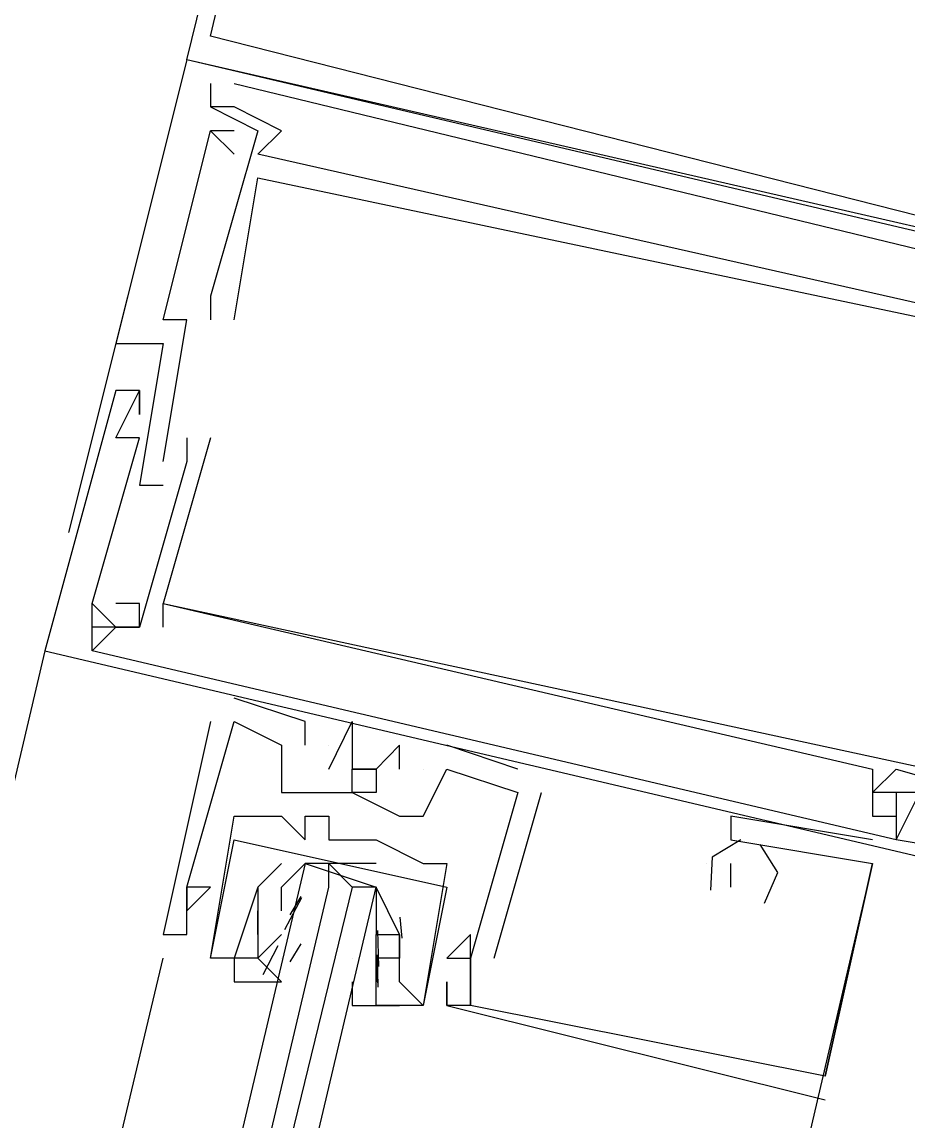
# Model space of a CAD drawing. Header units: feet. Extents: x -84 to 198, y -22 to 181.
# Drawn here: x 103.667 to 104.167, y 29.966 to 30.586 of the extents above; entities that cross this region are included whole.
import ezdxf

# ---------------------------------------------------------------- set-up
doc = ezdxf.new("R2010")
doc.units = ezdxf.units.FT
doc.layers.add('A-LINEA', color=7, linetype='CONTINUOUS')

msp = doc.modelspace()

# ---------------------------------------------------------------- linework, layer by layer
at = {"layer": 'A-LINEA'}
for p, q in [((103.76, 30.5644), (103.6933, 30.2978)), ((103.76, 30.5644), (103.76, 30.5644)), ((103.76, 30.5644), (103.76, 30.5644)), ((103.76, 30.5644), (103.76, 30.5644)), ((103.7733, 30.5511), (103.7733, 30.5378)), ((103.7733, 30.5511), (103.7733, 30.5511)), ((103.7733, 30.5511), (103.7733, 30.5378)), ((103.7733, 30.5511), (103.7733, 30.5511)), ((103.7733, 30.5511), (103.7733, 30.5378)), ((103.7733, 30.5511), (103.7733, 30.5511)), ((103.7867, 30.5511), (103.7867, 30.5511)), ((103.7867, 30.5511), (103.7867, 30.5511)), ((103.7867, 30.5511), (103.7867, 30.5511)), ((103.7733, 30.5378), (103.7733, 30.5378)), ((103.7733, 30.5378), (103.7733, 30.5378)), ((103.7733, 30.5378), (103.7733, 30.5378)), ((103.7733, 30.5378), (103.7733, 30.5378)), ((103.7733, 30.5378), (103.7733, 30.5378)), ((103.7733, 30.5378), (103.7733, 30.5378)), ((103.7867, 30.5378), (103.7867, 30.5378)), ((103.7867, 30.5378), (103.7867, 30.5378)), ((103.7867, 30.5378), (103.7867, 30.5378)), ((103.7867, 30.5244), (103.7733, 30.5244)), ((103.7733, 30.5244), (103.7733, 30.5244)), ((103.7733, 30.5244), (103.7733, 30.5244)), ((103.7867, 30.5244), (103.7733, 30.5244)), ((103.7733, 30.5244), (103.7733, 30.5244)), ((103.7733, 30.5244), (103.7733, 30.5244)), ((103.7867, 30.5244), (103.7733, 30.5244)), ((103.7733, 30.5244), (103.7733, 30.5244)), ((103.7733, 30.5244), (103.7733, 30.5244)), ((103.7867, 30.5244), (103.7867, 30.5244)), ((103.7867, 30.5244), (103.7867, 30.5244)), ((103.7867, 30.5244), (103.7867, 30.5244)), ((103.8, 30.5244), (103.8, 30.5244)), ((103.8, 30.5244), (103.8, 30.5244)), ((103.8, 30.5244), (103.8, 30.5244)), ((103.8133, 30.5244), (103.8133, 30.5244)), ((103.8133, 30.5244), (103.8133, 30.5244)), ((103.8133, 30.5244), (103.8133, 30.5244)), ((103.7867, 30.5111), (103.7867, 30.5111)), ((103.7867, 30.5111), (103.7867, 30.5111)), ((103.7867, 30.5111), (103.7867, 30.5111)), ((103.8, 30.5111), (103.8, 30.5111)), ((103.8, 30.5111), (103.8, 30.5111)), ((103.8, 30.5111), (103.8, 30.5111)), ((103.8, 30.4978), (103.8, 30.4978)), ((103.8, 30.4978), (103.8, 30.4978)), ((103.8, 30.4978), (103.8, 30.4978)), ((103.7733, 30.4311), (103.7733, 30.4311)), ((103.7733, 30.4311), (103.7733, 30.4311)), ((103.7733, 30.4311), (103.7733, 30.4311)), ((103.7467, 30.4178), (103.7467, 30.4178)), ((103.7467, 30.4178), (103.7467, 30.4178)), ((103.7467, 30.4178), (103.7467, 30.4178)), ((103.76, 30.4178), (103.76, 30.4178)), ((103.76, 30.4178), (103.76, 30.4178)), ((103.76, 30.4178), (103.76, 30.4178)), ((103.7733, 30.4178), (103.7733, 30.4178)), ((103.7733, 30.4178), (103.7733, 30.4178)), ((103.7733, 30.4178), (103.7733, 30.4178)), ((103.7867, 30.4178), (103.7867, 30.4178)), ((103.7867, 30.4178), (103.7867, 30.4178)), ((103.7867, 30.4178), (103.7867, 30.4178)), ((103.72, 30.4044), (103.72, 30.4044)), ((103.72, 30.4044), (103.72, 30.4044)), ((103.72, 30.4044), (103.72, 30.4044)), ((103.7467, 30.4044), (103.7467, 30.4044)), ((103.7467, 30.4044), (103.7467, 30.4044)), ((103.7467, 30.4044), (103.7467, 30.4044)), ((103.72, 30.3778), (103.72, 30.3778)), ((103.72, 30.3778), (103.72, 30.3778)), ((103.72, 30.3778), (103.72, 30.3778)), ((103.7333, 30.3778), (103.7333, 30.3778)), ((103.7333, 30.3778), (103.7333, 30.3778)), ((103.7333, 30.3778), (103.7333, 30.3778)), ((103.7333, 30.3778), (103.7333, 30.3778)), ((103.7333, 30.3778), (103.7333, 30.3778)), ((103.7333, 30.3778), (103.7333, 30.3778)), ((103.7333, 30.3644), (103.7333, 30.3644)), ((103.7333, 30.3644), (103.7333, 30.3644)), ((103.7333, 30.3644), (103.7333, 30.3644)), ((103.72, 30.3511), (103.72, 30.3511)), ((103.72, 30.3511), (103.72, 30.3511)), ((103.72, 30.3511), (103.72, 30.3511)), ((103.7333, 30.3511), (103.7333, 30.3511)), ((103.7333, 30.3511), (103.7333, 30.3511)), ((103.7333, 30.3511), (103.7333, 30.3511)), ((103.76, 30.3511), (103.76, 30.3511)), ((103.76, 30.3511), (103.76, 30.3511)), ((103.76, 30.3511), (103.76, 30.3511)), ((103.7733, 30.3511), (103.7733, 30.3511)), ((103.7733, 30.3511), (103.7733, 30.3511)), ((103.7733, 30.3511), (103.7733, 30.3511)), ((103.7467, 30.3378), (103.7467, 30.3378)), ((103.7467, 30.3378), (103.7467, 30.3378)), ((103.7467, 30.3378), (103.7467, 30.3378)), ((103.76, 30.3378), (103.76, 30.3378)), ((103.76, 30.3378), (103.76, 30.3378)), ((103.76, 30.3378), (103.76, 30.3378)), ((103.7333, 30.3244), (103.7333, 30.3244)), ((103.7333, 30.3244), (103.7333, 30.3244)), ((103.7333, 30.3244), (103.7333, 30.3244)), ((103.7467, 30.3244), (103.7467, 30.3244)), ((103.7467, 30.3244), (103.7467, 30.3244)), ((103.7467, 30.3244), (103.7467, 30.3244)), ((103.7067, 30.2311), (103.7067, 30.2578)), ((103.7067, 30.2578), (103.72, 30.2444)), ((103.7067, 30.2578), (103.7067, 30.2578)), ((103.7067, 30.2578), (103.7067, 30.2578)), ((103.7067, 30.2311), (103.7067, 30.2578)), ((103.7067, 30.2578), (103.72, 30.2444)), ((103.7067, 30.2578), (103.7067, 30.2578)), ((103.7067, 30.2578), (103.7067, 30.2578)), ((103.7067, 30.2311), (103.7067, 30.2578)), ((103.7067, 30.2578), (103.72, 30.2444)), ((103.7067, 30.2578), (103.7067, 30.2578)), ((103.7067, 30.2578), (103.7067, 30.2578)), ((103.72, 30.2578), (103.72, 30.2578)), ((103.72, 30.2578), (103.72, 30.2578)), ((103.72, 30.2578), (103.72, 30.2578)), ((103.7333, 30.2578), (103.7333, 30.2578)), ((103.7333, 30.2578), (103.7333, 30.2578)), ((103.7333, 30.2578), (103.7333, 30.2578)), ((103.7467, 30.2578), (103.7467, 30.2578)), ((103.7467, 30.2578), (103.7467, 30.2578)), ((103.7467, 30.2578), (103.7467, 30.2578)), ((103.7467, 30.2578), (103.7467, 30.2578)), ((103.7467, 30.2578), (103.7467, 30.2578)), ((103.7467, 30.2578), (103.7467, 30.2578)), ((103.7067, 30.2444), (103.7067, 30.2444)), ((103.7067, 30.2444), (103.7067, 30.2444)), ((103.7067, 30.2444), (103.7067, 30.2444)), ((103.7067, 30.2444), (103.7067, 30.2444)), ((103.7067, 30.2444), (103.7067, 30.2444)), ((103.7067, 30.2444), (103.7067, 30.2444)), ((103.72, 30.2444), (103.72, 30.2444)), ((103.72, 30.2444), (103.72, 30.2444)), ((103.72, 30.2444), (103.72, 30.2444)), ((103.72, 30.2444), (103.72, 30.2444)), ((103.72, 30.2444), (103.72, 30.2444)), ((103.72, 30.2444), (103.72, 30.2444)), ((103.7333, 30.2444), (103.7333, 30.2444)), ((103.7333, 30.2444), (103.7333, 30.2444)), ((103.7333, 30.2444), (103.7333, 30.2444)), ((103.7333, 30.2444), (103.7333, 30.2444)), ((103.7333, 30.2444), (103.7333, 30.2444)), ((103.7333, 30.2444), (103.7333, 30.2444)), ((103.7333, 30.2444), (103.7333, 30.2444)), ((103.7333, 30.2444), (103.7333, 30.2444)), ((103.7333, 30.2444), (103.7333, 30.2444)), ((103.7467, 30.2444), (103.7467, 30.2444)), ((103.7467, 30.2444), (103.7467, 30.2444)), ((103.7467, 30.2444), (103.7467, 30.2444)), ((103.68, 30.2311), (101.76, 22.0844)), ((103.68, 30.2311), (103.68, 30.2311)), ((103.68, 30.2311), (103.68, 30.2311)), ((103.68, 30.2311), (103.68, 30.2311)), ((103.7067, 30.2311), (103.7067, 30.2311)), ((103.7067, 30.2311), (103.7067, 30.2311)), ((103.7067, 30.2311), (103.7067, 30.2311)), ((103.7867, 30.2044), (103.7867, 30.2044)), ((103.7867, 30.2044), (103.7867, 30.2044)), ((103.7867, 30.2044), (103.7867, 30.2044)), ((103.7733, 30.1911), (103.7733, 30.1911)), ((103.7733, 30.1911), (103.7733, 30.1911)), ((103.7733, 30.1911), (103.7733, 30.1911)), ((103.7867, 30.1911), (103.7867, 30.1911)), ((103.7867, 30.1911), (103.7867, 30.1911)), ((103.7867, 30.1911), (103.7867, 30.1911)), ((103.7867, 30.1911), (103.7867, 30.1911)), ((103.7867, 30.1911), (103.7867, 30.1911)), ((103.7867, 30.1911), (103.7867, 30.1911)), ((103.8267, 30.1911), (103.8267, 30.1911)), ((103.8267, 30.1911), (103.8267, 30.1911)), ((103.8267, 30.1911), (103.8267, 30.1911)), ((103.8533, 30.1911), (103.8533, 30.1911)), ((103.8533, 30.1911), (103.8533, 30.1911)), ((103.8533, 30.1911), (103.8533, 30.1911)), ((103.8133, 30.1778), (103.8133, 30.1778)), ((103.8133, 30.1778), (103.8133, 30.1778)), ((103.8133, 30.1778), (103.8133, 30.1778)), ((103.8267, 30.1778), (103.8267, 30.1778)), ((103.8267, 30.1778), (103.8267, 30.1778)), ((103.8267, 30.1778), (103.8267, 30.1778)), ((103.84, 30.1778), (103.84, 30.1778)), ((103.84, 30.1778), (103.84, 30.1778)), ((103.84, 30.1778), (103.84, 30.1778)), ((103.8533, 30.1778), (103.8533, 30.1778)), ((103.8533, 30.1778), (103.8533, 30.1778)), ((103.8533, 30.1778), (103.8533, 30.1778)), ((103.88, 30.1778), (103.88, 30.1778)), ((103.88, 30.1778), (103.88, 30.1778)), ((103.88, 30.1778), (103.88, 30.1778)), ((103.9467, 30.1644), (103.9067, 30.1778)), ((103.9067, 30.1778), (103.9067, 30.1778)), ((103.9467, 30.1644), (103.9067, 30.1778)), ((103.9067, 30.1778), (103.9067, 30.1778)), ((103.9467, 30.1644), (103.9067, 30.1778)), ((103.9067, 30.1778), (103.9067, 30.1778)), ((103.84, 30.1644), (103.84, 30.1644)), ((103.84, 30.1644), (103.84, 30.1644)), ((103.84, 30.1644), (103.84, 30.1644)), ((103.8533, 30.1644), (103.8533, 30.1644)), ((103.8533, 30.1644), (103.8533, 30.1644)), ((103.8533, 30.1644), (103.8533, 30.1644)), ((103.8667, 30.1644), (103.8667, 30.1644)), ((103.8667, 30.1644), (103.8667, 30.1644)), ((103.8667, 30.1644), (103.8667, 30.1644)), ((103.88, 30.1644), (103.88, 30.1644)), ((103.88, 30.1644), (103.88, 30.1644)), ((103.88, 30.1644), (103.88, 30.1644)), ((103.8933, 30.1644), (103.8933, 30.1644)), ((103.8933, 30.1644), (103.8933, 30.1644)), ((103.8933, 30.1644), (103.8933, 30.1644)), ((103.9067, 30.1644), (103.9067, 30.1644)), ((103.9067, 30.1644), (103.9067, 30.1644)), ((103.9067, 30.1644), (103.9067, 30.1644)), ((103.9067, 30.1644), (103.9067, 30.1644)), ((103.9067, 30.1644), (103.9067, 30.1644)), ((103.9067, 30.1644), (103.9067, 30.1644)), ((103.9467, 30.1644), (103.9467, 30.1644)), ((103.9467, 30.1644), (103.9467, 30.1644)), ((103.9467, 30.1644), (103.9467, 30.1644)), ((104.1467, 30.1644), (104.1467, 30.1644)), ((104.1467, 30.1644), (104.1467, 30.1644)), ((104.1467, 30.1644), (104.1467, 30.1644)), ((104.16, 30.1644), (104.16, 30.1644)), ((104.16, 30.1644), (104.16, 30.1644)), ((104.16, 30.1644), (104.16, 30.1644)), ((103.8133, 30.1511), (103.8133, 30.1511)), ((103.8133, 30.1511), (103.8133, 30.1511)), ((103.8133, 30.1511), (103.8133, 30.1511)), ((103.8267, 30.1511), (103.8267, 30.1511)), ((103.8267, 30.1511), (103.8267, 30.1511)), ((103.8267, 30.1511), (103.8267, 30.1511)), ((103.8533, 30.1511), (103.8533, 30.1511)), ((103.8533, 30.1511), (103.8533, 30.1511)), ((103.8533, 30.1511), (103.8533, 30.1511)), ((103.9333, 30.0578), (103.96, 30.1511)), ((103.9333, 30.0578), (103.96, 30.1511)), ((103.9333, 30.0578), (103.96, 30.1511)), ((103.9467, 30.1511), (103.9467, 30.1511)), ((103.9467, 30.1511), (103.9467, 30.1511)), ((103.9467, 30.1511), (103.9467, 30.1511)), ((103.9467, 30.1511), (103.9467, 30.1511)), ((103.9467, 30.1511), (103.9467, 30.1511)), ((103.9467, 30.1511), (103.9467, 30.1511)), ((103.96, 30.1511), (103.96, 30.1511)), ((103.96, 30.1511), (103.96, 30.1511)), ((103.96, 30.1511), (103.96, 30.1511)), ((104.1467, 30.1511), (104.1467, 30.1511)), ((104.1467, 30.1511), (104.1467, 30.1511)), ((104.1467, 30.1511), (104.1467, 30.1511)), ((104.1467, 30.1511), (104.1467, 30.1511)), ((104.1467, 30.1511), (104.1467, 30.1511)), ((104.1467, 30.1511), (104.1467, 30.1511)), ((104.16, 30.1511), (104.16, 30.1511)), ((104.16, 30.1511), (104.16, 30.1511)), ((104.16, 30.1511), (104.16, 30.1511)), ((104.16, 30.1511), (104.16, 30.1511)), ((104.16, 30.1511), (104.16, 30.1511)), ((104.16, 30.1511), (104.16, 30.1511)), ((104.16, 30.1511), (104.16, 30.1511)), ((104.16, 30.1511), (104.16, 30.1511)), ((104.16, 30.1511), (104.16, 30.1511)), ((103.7867, 30.1378), (103.7867, 30.1378)), ((103.7867, 30.1378), (103.7867, 30.1378)), ((103.8133, 30.1378), (103.8133, 30.1378)), ((103.8133, 30.1378), (103.8133, 30.1378)), ((103.8267, 30.1378), (103.8267, 30.1378)), ((103.8267, 30.1378), (103.8267, 30.1378)), ((103.84, 30.1378), (103.84, 30.1378)), ((103.84, 30.1378), (103.84, 30.1378)), ((103.88, 30.1378), (103.88, 30.1378)), ((103.88, 30.1378), (103.88, 30.1378)), ((103.88, 30.1378), (103.88, 30.1378)), ((103.8933, 30.1378), (103.8933, 30.1378)), ((103.8933, 30.1378), (103.8933, 30.1378)), ((103.8933, 30.1378), (103.8933, 30.1378)), ((104.0667, 30.1378), (104.0667, 30.1378)), ((104.0667, 30.1378), (104.0667, 30.1378)), ((104.0667, 30.1378), (104.0667, 30.1378)), ((104.1467, 30.1378), (104.1467, 30.1378)), ((104.1467, 30.1378), (104.1467, 30.1378)), ((104.1467, 30.1378), (104.1467, 30.1378)), ((104.16, 30.1378), (104.16, 30.1378)), ((104.16, 30.1378), (104.16, 30.1378)), ((104.16, 30.1378), (104.16, 30.1378)), ((103.8267, 30.1244), (103.8267, 30.1244)), ((103.8267, 30.1244), (103.8267, 30.1244)), ((103.84, 30.1244), (103.84, 30.1244)), ((103.84, 30.1244), (103.84, 30.1244)), ((103.8667, 30.1244), (103.8667, 30.1244)), ((103.8667, 30.1244), (103.8667, 30.1244)), ((104.0667, 30.1244), (104.0667, 30.1244)), ((104.0667, 30.1244), (104.0667, 30.1244)), ((104.0667, 30.1244), (104.0667, 30.1244)), ((104.0667, 30.1244), (104.0667, 30.1244)), ((104.0667, 30.1244), (104.0667, 30.1244)), ((104.0667, 30.1244), (104.0667, 30.1244)), ((104.1467, 30.1244), (104.1467, 30.1244)), ((104.1467, 30.1244), (104.1467, 30.1244)), ((104.1467, 30.1244), (104.1467, 30.1244)), ((104.16, 30.1244), (104.16, 30.1244)), ((104.16, 30.1244), (104.16, 30.1244)), ((104.16, 30.1244), (104.16, 30.1244)), ((104.16, 30.1244), (104.16, 30.1244)), ((104.16, 30.1244), (104.16, 30.1244)), ((104.16, 30.1244), (104.16, 30.1244)), ((103.8667, 30.1111), (103.8267, 30.1111)), ((103.84, 30.1111), (103.8533, 30.0978)), ((103.8933, 30.1111), (103.8933, 30.1111)), ((103.8933, 30.1111), (103.8933, 30.1111)), ((103.9067, 30.1111), (103.9067, 30.1111)), ((103.9067, 30.1111), (103.9067, 30.1111)), ((104.0533, 30.1111), (104.0533, 30.1111)), ((104.0533, 30.1111), (104.0533, 30.1111)), ((104.0533, 30.1111), (104.0533, 30.1111)), ((104.0533, 30.1111), (104.0533, 30.1111)), ((104.0533, 30.1111), (104.0533, 30.1111)), ((104.0533, 30.1111), (104.0533, 30.1111)), ((104.0667, 30.1111), (104.0667, 30.1111)), ((104.0667, 30.1111), (104.0667, 30.1111)), ((104.0667, 30.1111), (104.0667, 30.1111)), ((104.12, 29.9911), (104.1467, 30.1111)), ((104.12, 29.9911), (104.1467, 30.1111)), ((104.12, 29.9911), (104.1467, 30.1111)), ((104.1467, 30.1111), (104.1467, 30.1111)), ((104.1467, 30.1111), (104.1467, 30.1111)), ((104.1467, 30.1111), (104.1467, 30.1111)), ((104.1467, 30.1111), (104.1467, 30.1111)), ((104.1467, 30.1111), (104.1467, 30.1111)), ((104.1467, 30.1111), (104.1467, 30.1111)), ((103.76, 30.0978), (103.76, 30.0978)), ((103.76, 30.0978), (103.76, 30.0978)), ((103.76, 30.0978), (103.76, 30.0978)), ((103.76, 30.0978), (103.76, 30.0978)), ((103.76, 30.0978), (103.76, 30.0978)), ((103.76, 30.0978), (103.76, 30.0978)), ((103.7733, 30.0978), (103.7733, 30.0978)), ((103.7733, 30.0978), (103.7733, 30.0978)), ((103.7733, 30.0978), (103.7733, 30.0978)), ((103.8, 30.0978), (103.8, 30.0978)), ((103.8, 30.0978), (103.8, 30.0978)), ((103.8, 30.0978), (103.8, 30.0978)), ((103.8, 30.0978), (103.8, 30.0978)), ((103.8133, 30.0978), (103.8133, 30.0978)), ((103.9067, 30.0978), (103.9067, 30.0978)), ((103.9067, 30.0978), (103.9067, 30.0978)), ((104.0667, 30.0978), (104.0667, 30.0978)), ((104.0667, 30.0978), (104.0667, 30.0978)), ((104.0667, 30.0978), (104.0667, 30.0978)), ((103.8153, 30.0739), (103.8249, 30.0919)), ((103.8182, 30.0822), (103.8244, 30.0924)), ((103.76, 30.0844), (103.76, 30.0844)), ((103.76, 30.0844), (103.76, 30.0844)), ((103.76, 30.0844), (103.76, 30.0844)), ((103.8, 30.0711), (103.8, 30.0844)), ((103.8, 30.0844), (103.8, 30.0844)), ((103.8, 30.0844), (103.8, 30.0844)), ((103.8, 30.0711), (103.8, 30.0844)), ((103.8, 30.0844), (103.8, 30.0844)), ((103.8, 30.0844), (103.8, 30.0844)), ((103.8667, 30.0844), (103.8667, 30.0844)), ((103.8801, 30.0809), (103.8812, 30.069)), ((103.7467, 30.0711), (103.7467, 30.0711)), ((103.7467, 30.0711), (103.7467, 30.0711)), ((103.7467, 30.0711), (103.7467, 30.0711)), ((103.76, 30.0711), (103.76, 30.0711)), ((103.76, 30.0711), (103.76, 30.0711)), ((103.76, 30.0711), (103.76, 30.0711)), ((103.8, 30.0711), (103.8, 30.0711)), ((103.8, 30.0578), (103.8133, 30.0711)), ((103.8, 30.0711), (103.8, 30.0711)), ((103.8133, 30.0711), (103.8133, 30.0711)), ((103.8675, 30.0734), (103.8681, 30.053)), ((103.88, 30.0711), (103.88, 30.0711)), ((103.88, 30.0711), (103.88, 30.0711)), ((103.92, 30.0711), (103.92, 30.0711)), ((103.92, 30.0711), (103.92, 30.0711)), ((103.92, 30.0711), (103.92, 30.0711)), ((103.803, 30.0485), (103.8115, 30.0648)), ((103.8182, 30.0556), (103.8244, 30.0657)), ((103.8674, 30.0596), (103.8677, 30.0413)), ((103.36, 28.4311), (103.7467, 30.0578)), ((103.7733, 30.0578), (103.7733, 30.0578)), ((103.7733, 30.0578), (103.7733, 30.0578)), ((103.7733, 30.0578), (103.7733, 30.0578)), ((103.7733, 30.0578), (103.7733, 30.0578)), ((103.7867, 30.0578), (103.7867, 30.0578)), ((103.7867, 30.0578), (103.7867, 30.0578)), ((103.8, 30.0578), (103.8, 30.0578)), ((103.8, 30.0578), (103.8, 30.0578)), ((103.8133, 30.0578), (103.8133, 30.0578)), ((103.8533, 30.0578), (103.8533, 30.0578)), ((103.8667, 30.0578), (103.8667, 30.0578)), ((103.8667, 30.0578), (103.8667, 30.0444)), ((103.8667, 30.0578), (103.8667, 30.0578)), ((103.8668, 30.0542), (103.8678, 30.0424)), ((103.88, 30.0578), (103.88, 30.0578)), ((103.88, 30.0578), (103.88, 30.0578)), ((103.9067, 30.0578), (103.9067, 30.0578)), ((103.9067, 30.0578), (103.9067, 30.0578)), ((103.9067, 30.0578), (103.9067, 30.0578)), ((103.92, 30.0578), (103.92, 30.0578)), ((103.92, 30.0578), (103.92, 30.0578)), ((103.92, 30.0578), (103.92, 30.0578)), ((103.92, 30.0578), (103.92, 30.0578)), ((103.92, 30.0578), (103.92, 30.0578)), ((103.92, 30.0578), (103.92, 30.0578)), ((103.92, 30.0578), (103.92, 30.0578)), ((103.92, 30.0578), (103.92, 30.0578)), ((103.92, 30.0578), (103.92, 30.0578)), ((103.9333, 30.0578), (103.9333, 30.0578)), ((103.9333, 30.0578), (103.9333, 30.0578)), ((103.9333, 30.0578), (103.9333, 30.0578)), ((103.8667, 30.0444), (103.8667, 30.0444)), ((103.8667, 30.0444), (103.8667, 30.0444)), ((103.88, 30.0444), (103.88, 30.0444)), ((103.88, 30.0444), (103.88, 30.0444)), ((103.9067, 30.0444), (103.9067, 30.0444)), ((103.9067, 30.0444), (103.9067, 30.0444)), ((103.9067, 30.0444), (103.9067, 30.0444)), ((103.8667, 30.0311), (103.8667, 30.0311)), ((103.8667, 30.0311), (103.8667, 30.0311)), ((103.8933, 30.0311), (103.8933, 30.0311)), ((103.8933, 30.0311), (103.8933, 30.0311)), ((103.8933, 30.0311), (103.8933, 30.0311)), ((103.8933, 30.0311), (103.8933, 30.0311)), ((103.9067, 30.0311), (103.9067, 30.0311)), ((103.9067, 30.0311), (103.9067, 30.0311)), ((103.9067, 30.0311), (103.9067, 30.0311)), ((103.9067, 30.0311), (103.9067, 30.0311)), ((103.9067, 30.0311), (103.9067, 30.0311)), ((103.9067, 30.0311), (103.9067, 30.0311)), ((103.92, 30.0311), (103.92, 30.0311)), ((103.92, 30.0311), (103.92, 30.0311)), ((103.92, 30.0311), (103.92, 30.0311)), ((103.92, 30.0311), (103.92, 30.0311)), ((103.92, 30.0311), (103.92, 30.0311)), ((103.92, 30.0311), (103.92, 30.0311)), ((104.12, 29.9911), (104.12, 29.9911)), ((104.12, 29.9911), (104.12, 29.9911)), ((104.12, 29.9911), (104.12, 29.9911)), ((104.12, 29.9911), (104.12, 29.9911)), ((104.12, 29.9911), (104.12, 29.9911)), ((104.12, 29.9911), (104.12, 29.9911)), ((104.12, 29.9778), (104.12, 29.9778)), ((104.12, 29.9778), (104.12, 29.9778)), ((104.12, 29.9778), (104.12, 29.9778))]:
    msp.add_line(p, q, dxfattribs=at)
for points in [[(103.96, 31.3778), (104.76, 31.1778), (104.5733, 30.3778), (103.76, 30.5644), (103.96, 31.3778)], [(103.96, 31.3644), (104.7467, 31.1778), (104.56, 30.3778), (103.7733, 30.5778), (103.96, 31.3644)], [(104.44, 30.3911), (104.44, 30.4044), (103.76, 30.5644), (103.72, 30.4044), (103.7467, 30.4044), (103.7333, 30.3244), (103.7467, 30.3244)], [(104.44, 30.3911), (104.44, 30.4044), (103.76, 30.5644), (103.72, 30.4044), (103.7467, 30.4044), (103.7333, 30.3244), (103.7467, 30.3244)], [(104.44, 30.3911), (104.44, 30.4044), (103.76, 30.5644), (103.72, 30.4044), (103.7467, 30.4044), (103.7333, 30.3244), (103.7467, 30.3244)], [(103.7867, 30.5511), (104.2267, 30.4444), (104.2267, 30.4178), (104.2133, 30.4178), (104.2267, 30.4178), (104.24, 30.4444)], [(103.7867, 30.5511), (104.2267, 30.4444), (104.2267, 30.4178), (104.2133, 30.4178), (104.2267, 30.4178), (104.24, 30.4444)], [(103.7867, 30.5511), (104.2267, 30.4444), (104.2267, 30.4178), (104.2133, 30.4178), (104.2267, 30.4178), (104.24, 30.4444)], [(104.32, 30.4178), (104.3067, 30.3911), (104.2133, 30.4178), (104.2133, 30.4311), (104.2267, 30.4311), (104.2133, 30.4311), (104.2133, 30.4178), (103.8, 30.5111), (103.8133, 30.5244), (103.7867, 30.5378), (103.7733, 30.5378), (103.8, 30.5244), (103.7733, 30.4311), (103.7733, 30.4178)], [(104.32, 30.4178), (104.3067, 30.3911), (104.2133, 30.4178), (104.2133, 30.4311), (104.2267, 30.4311), (104.2133, 30.4311), (104.2133, 30.4178), (103.8, 30.5111), (103.8133, 30.5244), (103.7867, 30.5378), (103.7733, 30.5378), (103.8, 30.5244), (103.7733, 30.4311), (103.7733, 30.4178)], [(104.32, 30.4178), (104.3067, 30.3911), (104.2133, 30.4178), (104.2133, 30.4311), (104.2267, 30.4311), (104.2133, 30.4311), (104.2133, 30.4178), (103.8, 30.5111), (103.8133, 30.5244), (103.7867, 30.5378), (103.7733, 30.5378), (103.8, 30.5244), (103.7733, 30.4311), (103.7733, 30.4178)], [(103.7467, 30.3378), (103.76, 30.4178), (103.7467, 30.4178), (103.7733, 30.5244), (103.7867, 30.5111)], [(103.7467, 30.3378), (103.76, 30.4178), (103.7467, 30.4178), (103.7733, 30.5244), (103.7867, 30.5111)], [(103.7467, 30.3378), (103.76, 30.4178), (103.7467, 30.4178), (103.7733, 30.5244), (103.7867, 30.5111)], [(103.7867, 30.4178), (103.8, 30.4978), (104.3067, 30.3911), (104.28, 30.2978), (104.28, 30.2978), (104.2933, 30.3111), (104.3067, 30.3911)], [(103.7867, 30.4178), (103.8, 30.4978), (104.3067, 30.3911), (104.28, 30.2978), (104.28, 30.2978), (104.2933, 30.3111), (104.3067, 30.3911)], [(103.7867, 30.4178), (103.8, 30.4978), (104.3067, 30.3911), (104.28, 30.2978), (104.28, 30.2978), (104.2933, 30.3111), (104.3067, 30.3911)], [(103.7067, 30.2578), (103.7333, 30.3511), (103.72, 30.3511), (103.7333, 30.3778), (103.7333, 30.3644), (103.7333, 30.3778), (103.72, 30.3778), (103.68, 30.2311), (104.36, 30.0711), (104.3467, 30.0711)], [(103.7067, 30.2578), (103.7333, 30.3511), (103.72, 30.3511), (103.7333, 30.3778), (103.7333, 30.3644), (103.7333, 30.3778), (103.72, 30.3778), (103.68, 30.2311), (104.36, 30.0711), (104.3467, 30.0711)], [(103.7067, 30.2578), (103.7333, 30.3511), (103.72, 30.3511), (103.7333, 30.3778), (103.7333, 30.3644), (103.7333, 30.3778), (103.72, 30.3778), (103.68, 30.2311), (104.36, 30.0711), (104.3467, 30.0711)], [(103.76, 30.3511), (103.76, 30.3378), (103.7333, 30.2444), (103.7067, 30.2444)], [(103.76, 30.3511), (103.76, 30.3378), (103.7333, 30.2444), (103.7067, 30.2444)], [(103.76, 30.3511), (103.76, 30.3378), (103.7333, 30.2444), (103.7067, 30.2444)], [(103.7733, 30.3511), (103.7467, 30.2578), (104.24, 30.1511), (104.2667, 30.2311), (104.2667, 30.2311), (104.28, 30.2178)], [(103.7733, 30.3511), (103.7467, 30.2578), (104.24, 30.1511), (104.2667, 30.2311), (104.2667, 30.2311), (104.28, 30.2178)], [(103.7733, 30.3511), (103.7467, 30.2578), (104.24, 30.1511), (104.2667, 30.2311), (104.2667, 30.2311), (104.28, 30.2178)], [(103.7333, 30.2444), (103.7333, 30.2578), (103.72, 30.2578)], [(103.7333, 30.2444), (103.7333, 30.2578), (103.72, 30.2578)], [(103.7333, 30.2444), (103.7333, 30.2578), (103.72, 30.2578)], [(103.7467, 30.2444), (103.7467, 30.2578), (104.1467, 30.1644), (104.1467, 30.1378), (104.16, 30.1378)], [(103.7467, 30.2444), (103.7467, 30.2578), (104.1467, 30.1644), (104.1467, 30.1378), (104.16, 30.1378)], [(103.7467, 30.2444), (103.7467, 30.2578), (104.1467, 30.1644), (104.1467, 30.1378), (104.16, 30.1378)], [(103.7067, 30.2311), (103.72, 30.2444), (103.7333, 30.2444)], [(103.7067, 30.2311), (103.72, 30.2444), (103.7333, 30.2444)], [(103.7067, 30.2311), (103.72, 30.2444), (103.7333, 30.2444)], [(104.16, 30.1511), (104.16, 30.1244), (103.7067, 30.2311)], [(104.16, 30.1511), (104.16, 30.1244), (103.7067, 30.2311)], [(104.16, 30.1511), (104.16, 30.1244), (103.7067, 30.2311)], [(103.8267, 30.1778), (103.8267, 30.1911), (103.8267, 30.1911), (103.7867, 30.2044)], [(103.8267, 30.1778), (103.8267, 30.1911), (103.8267, 30.1911), (103.7867, 30.2044)], [(103.8267, 30.1778), (103.8267, 30.1911), (103.8267, 30.1911), (103.7867, 30.2044)], [(103.7733, 30.1911), (103.7467, 30.0711), (103.76, 30.0711), (103.76, 30.0978), (103.76, 30.0844), (103.7733, 30.0978), (103.76, 30.0978), (103.7867, 30.1911), (103.8133, 30.1778), (103.8133, 30.1511), (103.8267, 30.1511), (103.8533, 30.1511), (103.88, 30.1378), (103.8933, 30.1378), (103.9067, 30.1644), (103.9467, 30.1511), (103.92, 30.0578), (103.92, 30.0711), (103.9067, 30.0578), (103.92, 30.0578), (103.92, 30.0311), (103.9067, 30.0311), (103.9067, 30.0444), (103.9067, 30.0311), (104.12, 29.9778)], [(103.7733, 30.1911), (103.7467, 30.0711), (103.76, 30.0711), (103.76, 30.0978), (103.76, 30.0844), (103.7733, 30.0978), (103.76, 30.0978), (103.7867, 30.1911), (103.8133, 30.1778), (103.8133, 30.1511), (103.8267, 30.1511), (103.8533, 30.1511), (103.88, 30.1378), (103.8933, 30.1378), (103.9067, 30.1644), (103.9467, 30.1511), (103.92, 30.0578), (103.92, 30.0711), (103.9067, 30.0578), (103.92, 30.0578), (103.92, 30.0311), (103.9067, 30.0311), (103.9067, 30.0444), (103.9067, 30.0311), (104.12, 29.9778)], [(103.7733, 30.1911), (103.7467, 30.0711), (103.76, 30.0711), (103.76, 30.0978), (103.76, 30.0844), (103.7733, 30.0978), (103.76, 30.0978), (103.7867, 30.1911), (103.8133, 30.1778), (103.8133, 30.1511), (103.8267, 30.1511), (103.8533, 30.1511), (103.88, 30.1378), (103.8933, 30.1378), (103.9067, 30.1644), (103.9467, 30.1511), (103.92, 30.0578), (103.92, 30.0711), (103.9067, 30.0578), (103.92, 30.0578), (103.92, 30.0311), (103.9067, 30.0311), (103.9067, 30.0444), (103.9067, 30.0311), (104.12, 29.9778)], [(103.84, 30.1644), (103.8533, 30.1911), (103.8533, 30.1778), (103.8533, 30.1644), (103.8533, 30.1644)], [(103.84, 30.1644), (103.8533, 30.1911), (103.8533, 30.1778), (103.8533, 30.1644), (103.8533, 30.1644)], [(103.84, 30.1644), (103.8533, 30.1911), (103.8533, 30.1778), (103.8533, 30.1644), (103.8533, 30.1644)], [(103.88, 30.1644), (103.88, 30.1778), (103.8667, 30.1644)], [(103.88, 30.1644), (103.88, 30.1778), (103.8667, 30.1644)], [(103.88, 30.1644), (103.88, 30.1778), (103.8667, 30.1644)], [(103.8667, 30.1511), (103.8533, 30.1511), (103.8533, 30.1644), (103.8667, 30.1644), (103.8667, 30.1511), (103.8533, 30.1511), (103.8533, 30.1644), (103.8667, 30.1644), (103.8533, 30.1644)], [(103.8667, 30.1511), (103.8533, 30.1511), (103.8533, 30.1644), (103.8667, 30.1644), (103.8667, 30.1511), (103.8533, 30.1511), (103.8533, 30.1644), (103.8667, 30.1644), (103.8533, 30.1644)], [(103.8667, 30.1511), (103.8533, 30.1511), (103.8533, 30.1644), (103.8667, 30.1644), (103.8667, 30.1511), (103.8533, 30.1511), (103.8533, 30.1644), (103.8667, 30.1644), (103.8533, 30.1644)], [(103.8933, 30.1644), (103.8933, 30.1644), (103.8933, 30.1644)], [(103.8933, 30.1644), (103.8933, 30.1644), (103.8933, 30.1644)], [(103.8933, 30.1644), (103.8933, 30.1644), (103.8933, 30.1644)], [(104.16, 30.1511), (104.1467, 30.1511), (104.16, 30.1644), (104.2533, 30.1378)], [(104.16, 30.1511), (104.1467, 30.1511), (104.16, 30.1644), (104.2533, 30.1378)], [(104.16, 30.1511), (104.1467, 30.1511), (104.16, 30.1644), (104.2533, 30.1378)], [(104.24, 30.1111), (104.16, 30.1244), (104.1733, 30.1511), (104.16, 30.1511), (104.1467, 30.1511)], [(104.24, 30.1111), (104.16, 30.1244), (104.1733, 30.1511), (104.16, 30.1511), (104.1467, 30.1511)], [(104.24, 30.1111), (104.16, 30.1244), (104.1733, 30.1511), (104.16, 30.1511), (104.1467, 30.1511)], [(103.8, 30.0578), (103.8, 30.0578), (103.7733, 30.0578), (103.7867, 30.1378), (103.8133, 30.1378), (103.8267, 30.1244), (103.8267, 30.1378), (103.84, 30.1378), (103.84, 30.1244), (103.8667, 30.1244), (103.8933, 30.1111), (103.9067, 30.1111), (103.8933, 30.0311), (103.8667, 30.0311), (103.8667, 30.0444), (103.8667, 30.0444)], [(103.8, 30.0578), (103.8, 30.0578), (103.7733, 30.0578), (103.7867, 30.1378), (103.8133, 30.1378), (103.8267, 30.1244), (103.8267, 30.1378), (103.84, 30.1378), (103.84, 30.1244), (103.8667, 30.1244), (103.8933, 30.1111), (103.9067, 30.1111), (103.8933, 30.0311), (103.8667, 30.0311), (103.8667, 30.0444), (103.8667, 30.0444)], [(104.1467, 30.1244), (104.0667, 30.1378), (104.0667, 30.1244)], [(104.1467, 30.1244), (104.0667, 30.1378), (104.0667, 30.1244)], [(104.1467, 30.1244), (104.0667, 30.1378), (104.0667, 30.1244)], [(103.8, 30.0978), (103.7867, 30.0578), (103.7733, 30.0578), (103.7867, 30.1244)], [(103.8, 30.0978), (103.7867, 30.0578), (103.7733, 30.0578), (103.7867, 30.1244)], [(103.7867, 30.1244), (103.9067, 30.0978), (103.8933, 30.0311), (103.88, 30.0444), (103.88, 30.0711), (103.88, 30.0578), (103.8667, 30.0578)], [(103.7867, 30.1244), (103.9067, 30.0978), (103.8933, 30.0311), (103.88, 30.0444), (103.88, 30.0711), (103.88, 30.0578), (103.8667, 30.0578)], [(104.0667, 30.1244), (104.1467, 30.1111), (104.12, 29.9911), (103.92, 30.0311), (103.92, 30.0578), (103.92, 30.0578)], [(104.0667, 30.1244), (104.1467, 30.1111), (104.12, 29.9911), (103.92, 30.0311), (103.92, 30.0578), (103.92, 30.0578)], [(104.0667, 30.1244), (104.1467, 30.1111), (104.12, 29.9911), (103.92, 30.0311), (103.92, 30.0578), (103.92, 30.0578)], [(104.0723, 30.1244), (104.0562, 30.1147), (104.0552, 30.096)], [(104.0723, 30.1244), (104.0562, 30.1147), (104.0552, 30.096)], [(104.0723, 30.1244), (104.0562, 30.1147), (104.0552, 30.096)], [(104.0857, 30.0887), (104.0933, 30.106), (104.0832, 30.1218)], [(104.0857, 30.0887), (104.0933, 30.106), (104.0832, 30.1218)], [(104.0857, 30.0887), (104.0933, 30.106), (104.0832, 30.1218)], [(104.1467, 30.1111), (103.7333, 28.3378), (103.2133, 26.1644)], [(103.4667, 28.4044), (103.8667, 30.0978), (103.8533, 30.0978), (103.44, 28.4044), (103.84, 30.0978), (103.84, 30.1111), (103.8267, 30.1111), (103.4267, 28.4178)], [(103.8133, 30.1111), (103.8, 30.0978), (103.8, 30.0844), (103.8, 30.0711), (103.8, 30.0578), (103.7867, 30.0578), (103.7867, 30.0444), (103.8, 30.0444), (103.8133, 30.0444), (103.8, 30.0578)], [(103.8133, 30.0844), (103.8133, 30.0978), (103.8267, 30.1111), (103.8667, 30.0978), (103.8667, 30.0844), (103.8667, 30.0711)], [(104.0667, 30.0978), (104.0667, 30.1111), (104.0667, 30.1111)], [(104.0667, 30.0978), (104.0667, 30.1111), (104.0667, 30.1111)], [(104.0667, 30.0978), (104.0667, 30.1111), (104.0667, 30.1111)], [(103.8533, 30.0444), (103.8533, 30.0311), (103.88, 30.0311), (103.8667, 30.0311), (103.8667, 30.0444), (103.8667, 30.0711), (103.88, 30.0711), (103.8667, 30.0978)]]:
    msp.add_lwpolyline(points, dxfattribs=at)

doc.saveas('drawing.dxf')
